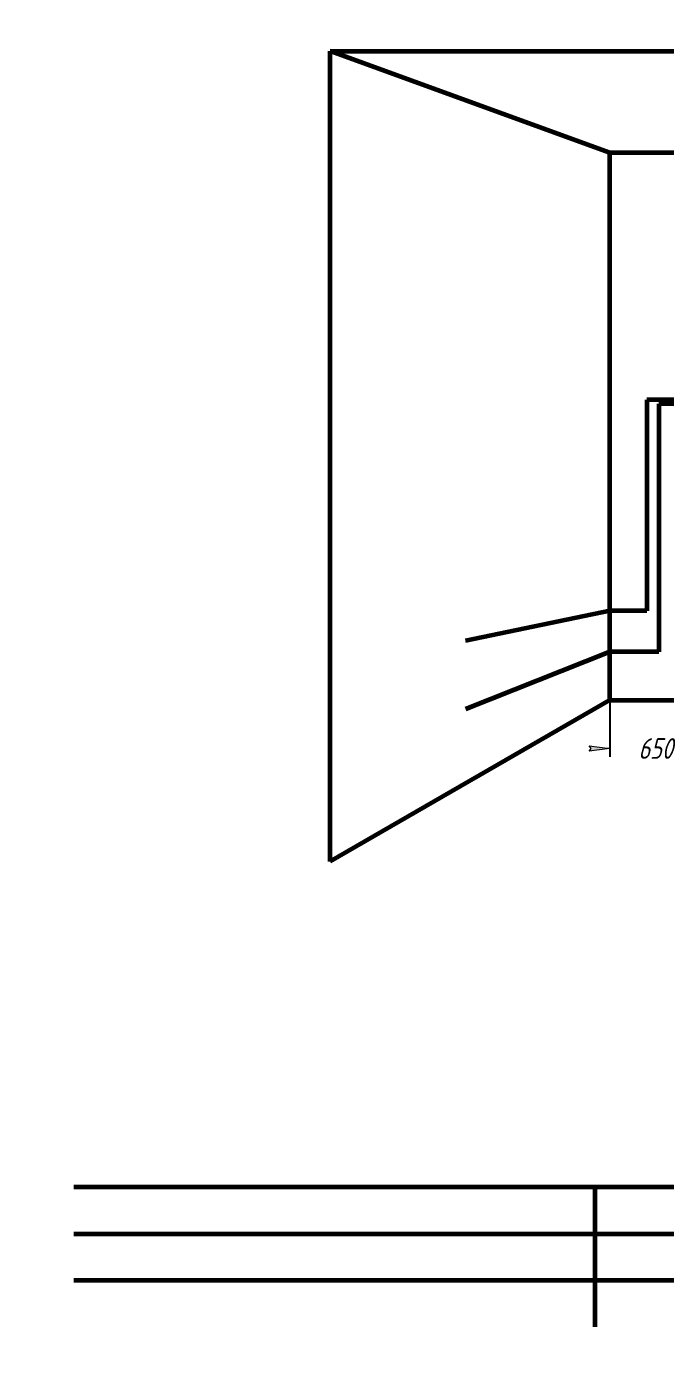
# Model space of a CAD drawing. Header units: millimetres. Extents: x 0 to 1680, y 0 to 594.
# Drawn here: x 428.5 to 582.9, y 0 to 319.3 of the extents above; entities that cross this region are included whole.
import ezdxf

# ---------------------------------------------------------------- set-up
doc = ezdxf.new("R2010")
doc.units = ezdxf.units.MM
doc.linetypes.add('K5LT_BASIC', pattern=[0])
doc.linetypes.add('K5LT_THIN', pattern=[0])
doc.layers.add('Системный слой', color=7, linetype='Continuous')
doc.styles.add('KDIMTEXTSTYLE', font='GOST_AU.SHX', dxfattribs={"width": 0.96, "oblique": 15, "height": 5})
doc.dimstyles.new('KDIMSTYLE (0.03)', dxfattribs={"dimtxt": 5, "dimasz": 1, "dimexe": 2, "dimexo": 0, "dimgap": 1, "dimtad": 1, "dimlfac": 40, "dimtxsty": 'KDIMTEXTSTYLE', "dimsah": 1, "dimcen": 0, "dimdle": 1, "dimadec": 0, "dimazin": 0, "dimtfac": 0.667, "dimtmove": 0, "dimatfit": 3, "dimfxl": 1, "dimtvp": 1, "dimtolj": 1, "dimtzin": 0, "dimarcsym": 0})

# ---------------------------------------------------------------- blocks, each defined once
blk = doc.blocks.new('KDIMARROW_01')
at = {"layer": 'Системный слой'}
blk.add_hatch(color=0, dxfattribs=at).paths.add_polyline_path([(0, 0), (-5, 0.658262491226197), (-4.5, 5.51091059616309e-16), (-5, -0.6582624912261956)])
at = {"layer": 'Системный слой', "color": 0, "linetype": 'K5LT_THIN', "lineweight": 18}
for p, q in [((-4.5, 5.51091059616309e-16), (-5, 0.658262491226197)), ((-5, 0.658262491226197), (0, 0)), ((0, 0), (-5, -0.6582624912261956)), ((-5, -0.6582624912261956), (-4.5, 5.51091059616309e-16)), ((0, 0), (-1, 0))]:
    blk.add_line(p, q, dxfattribs=at)

msp = doc.modelspace()

# ---------------------------------------------------------------- linework, layer by layer
at = {"layer": 'Системный слой', "color": 5, "linetype": 'K5LT_BASIC', "lineweight": 60, "true_color": 0x0000ff}
for p, q in [((569.4282886823316, 288.7493203258393), (501.8352126549915, 313.3511880422839)), ((501.8352126549914, 117.4395464666222), (501.8352126549914, 313.3511880422823)), ((501.8352126549914, 313.3511880422839), (748.2161665333773, 313.3511880422839)), ((680.6230905060372, 288.7493203258393), (569.4282886823316, 288.7493203258393)), ((569.4282886823316, 156.4644271063637), (569.4282886823316, 288.7493203258393)), ((585.6113145941808, 229.0466472181001), (578.3718892590234, 229.0466472181001)), ((578.3718892590234, 229.0466472181001), (578.3718892590234, 178.0428972180996)), ((581.2593892590235, 228.0648731757622), (581.2593892590235, 168.162373175762)), ((585.6113145941777, 228.0648731757622), (581.2593892590235, 228.0648731757622)), ((569.4206392590233, 178.0428972180996), (534.5468420055222, 170.7839911927954)), ((578.3718892590234, 178.0428972180996), (569.4206392590233, 178.0428972180996)), ((569.4206435465019, 168.1724487280317), (534.5566844015923, 154.2595676823225)), ((581.2593892590235, 168.1623731757627), (569.4206435465019, 168.1724487280317)), ((569.4282886823316, 156.4644271063637), (501.8352126549915, 117.4395464666231)), ((569.4282886823316, 156.4644271063637), (680.6230905060372, 156.4644271063637)), ((604.7750000000001, 38.75), (440, 38.75)), ((565.7750000000001, 38.75), (565.7750000000001, 5)), ((440, 27.5), (604.7750000000001, 27.5)), ((604.7750000000001, 16.25), (440, 16.25))]:
    msp.add_line(p, q, dxfattribs=at)

# ---------------------------------------------------------------- dimensions: what is measured, and where the dimension line sits
at = {"layer": 'Системный слой', "color": 7}
msp.add_linear_dim(base=(569.4282886823316, 144.7854062654535), p1=(591.5438145941844, 156.4644271063637), p2=(569.4282886823316, 156.4644271063637), location=(580.4282886823316, 144.7854062654535), text='\\H5.0;\\W0.965;\\Q15;\\H5.0;\\W0.965;\\Q15;\\Q15;650', dimstyle='KDIMSTYLE (0.03)', override={"dimexo": 0, "dimblk1": 'KDIMARROW_01', "dimblk2": 'KDIMARROW_01', "dimse1": 0, "dimse2": 0, "dimclrt": 7, "dimtolj": 1}, dxfattribs=at).render()

doc.saveas('drawing.dxf')
